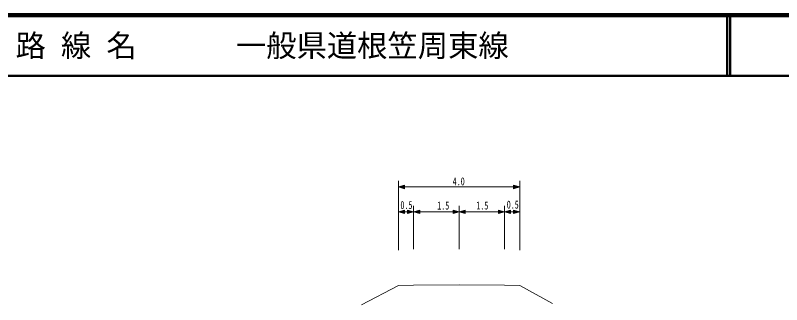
# Model space of a CAD drawing. Units: millimetres on the paper, enlarged 1000 times, with parts at other scales. Extents: x 40000 to 680000, y 20000 to 380000.
# Drawn here: x 180348 to 306768, y 332248 to 380000 of the extents above; entities that cross this region are included whole.
import ezdxf
from ezdxf.enums import TextEntityAlignment as Align

# ---------------------------------------------------------------- set-up
doc = ezdxf.new("R2010")
doc.units = ezdxf.units.MM
doc.header["$LTSCALE"] = 1000
for name, color, linetype, lineweight in [('M-BGD', 7, 'Continuous', 25), ('M-STR-HTXT', 7, 'Continuous', 13), ('M-TTL', 2, 'Continuous', 140), ('M-TTL-LINE', 7, 'Continuous', 50)]:
    doc.layers.add(name, color=color, linetype=linetype, lineweight=lineweight)
doc.layers.add('M-TTL-TXT', color=7, linetype='Continuous')
doc.styles.add('ＭＳ ゴシック', font='')
doc.styles.get('ＭＳ ゴシック').set_extended_font_data('MS Gothic')

msp = doc.modelspace()

# ---------------------------------------------------------------- linework, layer by layer
at = {"layer": 'M-BGD', "lineweight": 13}
for p, q in [((243554, 335412), (237470, 332248)), ((243554, 335412), (246054, 335445)), ((246054, 335445), (253554, 335545)), ((253554, 335545), (261054, 335445)), ((263554, 335412), (261054, 335445)), ((263554, 335412), (268936, 332450))]:
    msp.add_line(p, q, dxfattribs=at)
at = {"layer": 'M-STR-HTXT'}
for p, q in [((243554, 341264), (243555, 352672)), ((243554, 351669), (244554, 351949)), ((244554, 351389), (243554, 351669)), ((243554, 351669), (263554, 351669)), ((243555, 351672), (244555, 351952)), ((244555, 351392), (243555, 351672)), ((243834, 351669), (244514, 351869)), ((244514, 351469), (243834, 351669)), ((243835, 351672), (244515, 351872)), ((244515, 351472), (243835, 351672)), ((243994, 351669), (244474, 351789)), ((244474, 351549), (243994, 351669)), ((243995, 351672), (244475, 351792)), ((244475, 351552), (243995, 351672)), ((244234, 351669), (244434, 351709)), ((244434, 351629), (244234, 351669)), ((244235, 351672), (244435, 351712)), ((244435, 351632), (244235, 351672)), ((244434, 351709), (244434, 351629)), ((244435, 351712), (244435, 351632)), ((244474, 351789), (244474, 351549)), ((244475, 351792), (244475, 351552)), ((244514, 351869), (244514, 351469)), ((244515, 351872), (244515, 351472)), ((244554, 351949), (244554, 351389)), ((244555, 351952), (244555, 351392)), ((262554, 351389), (262554, 351949)), ((262554, 351949), (263554, 351669)), ((263554, 351669), (262554, 351389)), ((262594, 351469), (262594, 351869)), ((262594, 351869), (263274, 351669)), ((263274, 351669), (262594, 351469)), ((262634, 351549), (262634, 351789)), ((262634, 351789), (263114, 351669)), ((263114, 351669), (262634, 351549)), ((262674, 351629), (262674, 351709)), ((262674, 351709), (262874, 351669)), ((262874, 351669), (262674, 351629)), ((263554, 352669), (263553, 341262)), ((243554, 347574), (244554, 347854)), ((243555, 347577), (244555, 347857)), ((243834, 347574), (244514, 347774)), ((243835, 347577), (244515, 347777)), ((243994, 347574), (244474, 347694)), ((243995, 347577), (244475, 347697)), ((244474, 347694), (244474, 347454)), ((244475, 347697), (244475, 347457)), ((244514, 347774), (244514, 347374)), ((244515, 347777), (244515, 347377)), ((244554, 347854), (244554, 347294)), ((244555, 347857), (244555, 347297)), ((245054, 347294), (245054, 347854)), ((245054, 347854), (246054, 347574)), ((245094, 347374), (245094, 347774)), ((245094, 347774), (245774, 347574)), ((245134, 347454), (245134, 347694)), ((245134, 347694), (245614, 347574)), ((246054, 348574), (246054, 341412)), ((246054, 347574), (247054, 347854)), ((246334, 347574), (247014, 347774)), ((246494, 347574), (246974, 347694)), ((246974, 347694), (246974, 347454)), ((247014, 347774), (247014, 347374)), ((247054, 347854), (247054, 347294)), ((252554, 347294), (252554, 347854)), ((252554, 347854), (253554, 347574)), ((252594, 347374), (252594, 347774)), ((252594, 347774), (253274, 347574)), ((252634, 347454), (252634, 347694)), ((252634, 347694), (253114, 347574)), ((253554, 348574), (253554, 341412)), ((253554, 347574), (254554, 347854)), ((253834, 347574), (254514, 347774)), ((253994, 347574), (254474, 347694)), ((254474, 347694), (254474, 347454)), ((254514, 347774), (254514, 347374)), ((254554, 347854), (254554, 347294)), ((260054, 347294), (260054, 347854)), ((260054, 347854), (261054, 347574)), ((260094, 347374), (260094, 347774)), ((260094, 347774), (260774, 347574)), ((260134, 347454), (260134, 347694)), ((260134, 347694), (260614, 347574)), ((261054, 348574), (261054, 341412)), ((261054, 347574), (262054, 347854)), ((261334, 347574), (262014, 347774)), ((261494, 347574), (261974, 347694)), ((261974, 347694), (261974, 347454)), ((262014, 347774), (262014, 347374)), ((262054, 347854), (262054, 347294)), ((262554, 347294), (262554, 347854)), ((262554, 347854), (263554, 347574)), ((262594, 347374), (262594, 347774)), ((262594, 347774), (263274, 347574)), ((262634, 347454), (262634, 347694)), ((262634, 347694), (263114, 347574)), ((263554, 348574), (263554, 341412)), ((244554, 347294), (243554, 347574)), ((243554, 347574), (246054, 347574)), ((243554, 347574), (253554, 347574)), ((244555, 347297), (243555, 347577)), ((244514, 347374), (243834, 347574)), ((244515, 347377), (243835, 347577)), ((244474, 347454), (243994, 347574)), ((244475, 347457), (243995, 347577)), ((244234, 347574), (244434, 347614)), ((244434, 347534), (244234, 347574)), ((244235, 347577), (244435, 347617)), ((244435, 347537), (244235, 347577)), ((244434, 347614), (244434, 347534)), ((244435, 347617), (244435, 347537)), ((246054, 347574), (245054, 347294)), ((245774, 347574), (245094, 347374)), ((245614, 347574), (245134, 347454)), ((245174, 347534), (245174, 347614)), ((245174, 347614), (245374, 347574)), ((245374, 347574), (245174, 347534)), ((247054, 347294), (246054, 347574)), ((247014, 347374), (246334, 347574)), ((246974, 347454), (246494, 347574)), ((246734, 347574), (246934, 347614)), ((246934, 347534), (246734, 347574)), ((246934, 347614), (246934, 347534)), ((253554, 347574), (252554, 347294)), ((253274, 347574), (252594, 347374)), ((253114, 347574), (252634, 347454)), ((252674, 347534), (252674, 347614)), ((252674, 347614), (252874, 347574)), ((252874, 347574), (252674, 347534)), ((254554, 347294), (253554, 347574)), ((253554, 347574), (263554, 347574)), ((254514, 347374), (253834, 347574)), ((254474, 347454), (253994, 347574)), ((254234, 347574), (254434, 347614)), ((254434, 347534), (254234, 347574)), ((254434, 347614), (254434, 347534)), ((261054, 347574), (260054, 347294)), ((260774, 347574), (260094, 347374)), ((260614, 347574), (260134, 347454)), ((260174, 347534), (260174, 347614)), ((260174, 347614), (260374, 347574)), ((260374, 347574), (260174, 347534)), ((262054, 347294), (261054, 347574)), ((261054, 347574), (263554, 347574)), ((262014, 347374), (261334, 347574)), ((261974, 347454), (261494, 347574)), ((261734, 347574), (261934, 347614)), ((261934, 347534), (261734, 347574)), ((261934, 347614), (261934, 347534)), ((263554, 347574), (262554, 347294)), ((263274, 347574), (262594, 347374)), ((263114, 347574), (262634, 347454)), ((262674, 347534), (262674, 347614)), ((262674, 347614), (262874, 347574)), ((262874, 347574), (262674, 347534))]:
    msp.add_line(p, q, dxfattribs=at)
at = {"layer": 'M-TTL'}
msp.add_line((680000, 380000), (40000, 380000), dxfattribs=at)
at = {"layer": 'M-TTL-LINE'}
for p, q in [((297750, 380000), (297750, 370000)), ((298250, 380000), (298250, 370000)), ((40000, 370000), (680000, 370000))]:
    msp.add_line(p, q, dxfattribs=at)

# ---------------------------------------------------------------- texts
at = {"layer": 'M-STR-HTXT', "style": 'ＭＳ ゴシック', "width": 0.7}
for s, p in [('4.0', (252500, 351549)), ('0.5', (243869, 347639)), ('1.5', (249948, 347543)), ('1.5', (256397, 347565)), ('0.5', (261411, 347710))]:
    msp.add_text(s, height=1320, dxfattribs=at).set_placement(p, align=Align.BOTTOM_LEFT)
at = {"layer": 'M-TTL-TXT', "style": 'ＭＳ ゴシック'}
for s, p in [('路 線 名', (180380, 375000)), ('一般県道根笠周東線', (216734, 375000))]:
    msp.add_text(s, height=3666, dxfattribs=at).set_placement(p, align=Align.MIDDLE_LEFT)

doc.saveas('drawing.dxf')
